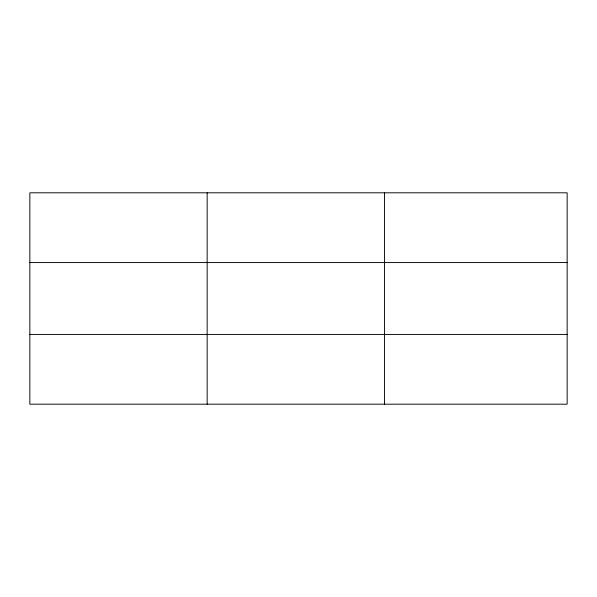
<?xml version="1.0" encoding="UTF-8"?>
<svg xmlns="http://www.w3.org/2000/svg" width="597" height="597" viewBox="0 0 597 597"><rect width="100%" height="100%" fill="white"/><g stroke="black" fill="none" stroke-linecap="round" stroke-linejoin="round"><path stroke-width="0.9" d="M207.159 404.191L207.159 192.809M384.468 404.191L384.468 192.809M567.15 262.568L567.15 192.809L29.85 192.809L29.85 404.191L567.15 404.191L567.15 262.568L29.85 262.568M29.85 334.432L567.15 334.432"/></g></svg>
